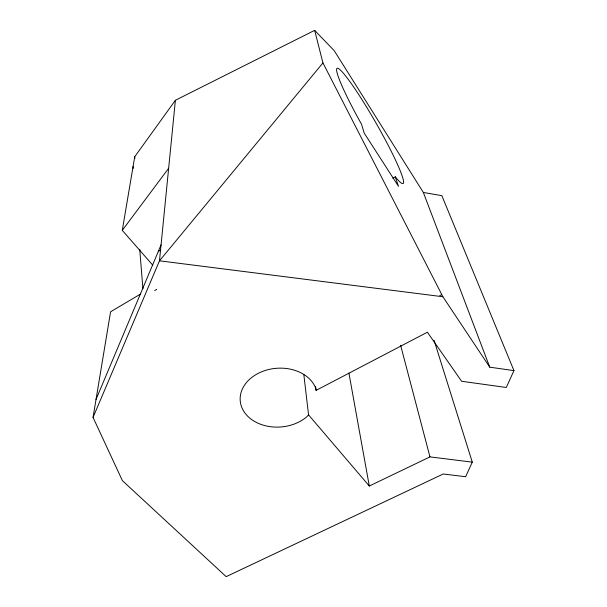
<?xml version="1.0" encoding="UTF-8"?>
<svg xmlns="http://www.w3.org/2000/svg" width="607" height="607" viewBox="0 0 607 607"><rect width="100%" height="100%" fill="white"/><g stroke="black" fill="none" stroke-linecap="round" stroke-linejoin="round"><path stroke-width="0.91" d="M303.819 374.527L308.553 414.869L306.778 416.819A38.582 29.424 -4.7 0 1 247.785 416.303A38.582 29.424 -4.7 0 1 261.427 371.871A38.582 29.424 -4.7 0 1 315.617 388.025L316.103 390.369L427.396 332.211L461.608 381.264L506.276 387.478L513.954 370.619L489.758 367.174L423.345 192.457L334.245 50.7L314.654 30.35L175.385 100.284L159.482 260.813L93.046 417.419L122.402 480.653L226.168 576.65L443.224 473.999L465.645 476.723L472.284 462.139L434.088 340.383M93.046 417.419L110.58 311.778L140.763 293.917M152.789 265.213L122.28 230.357L134.731 156.727L175.385 100.284M96.027 399.452L161.067 244.856M122.28 230.357L168.655 168.268M314.654 30.35L322.939 62.916L159.482 260.813L442.905 296.755L489.758 367.174M158.723 251.184L160.552 250.084M154.702 290.571L156.652 289.425M392.82 178.223L395.278 176.796A66.52 6.586 60.2 0 0 388.131 145.194A66.52 6.586 60.2 0 0 339.305 69.13A66.52 6.586 60.2 0 0 361.522 124.207L364.23 133.13L398.503 186.349L395.278 176.796M439.809 295.655L441.555 294.721M308.553 414.869L369.306 486.04L429.961 456.881L472.284 462.139M423.345 192.457L441.843 195.659L513.954 370.619M322.939 62.916L442.905 296.755M400.62 345.284L429.961 456.881M348.911 373.108L369.306 486.04M315.61 386.629L316.103 390.369M133.07 166.546L133.221 168.427M139.731 249.325L142.918 288.833M134.731 156.727L134.875 158.617"/></g></svg>
